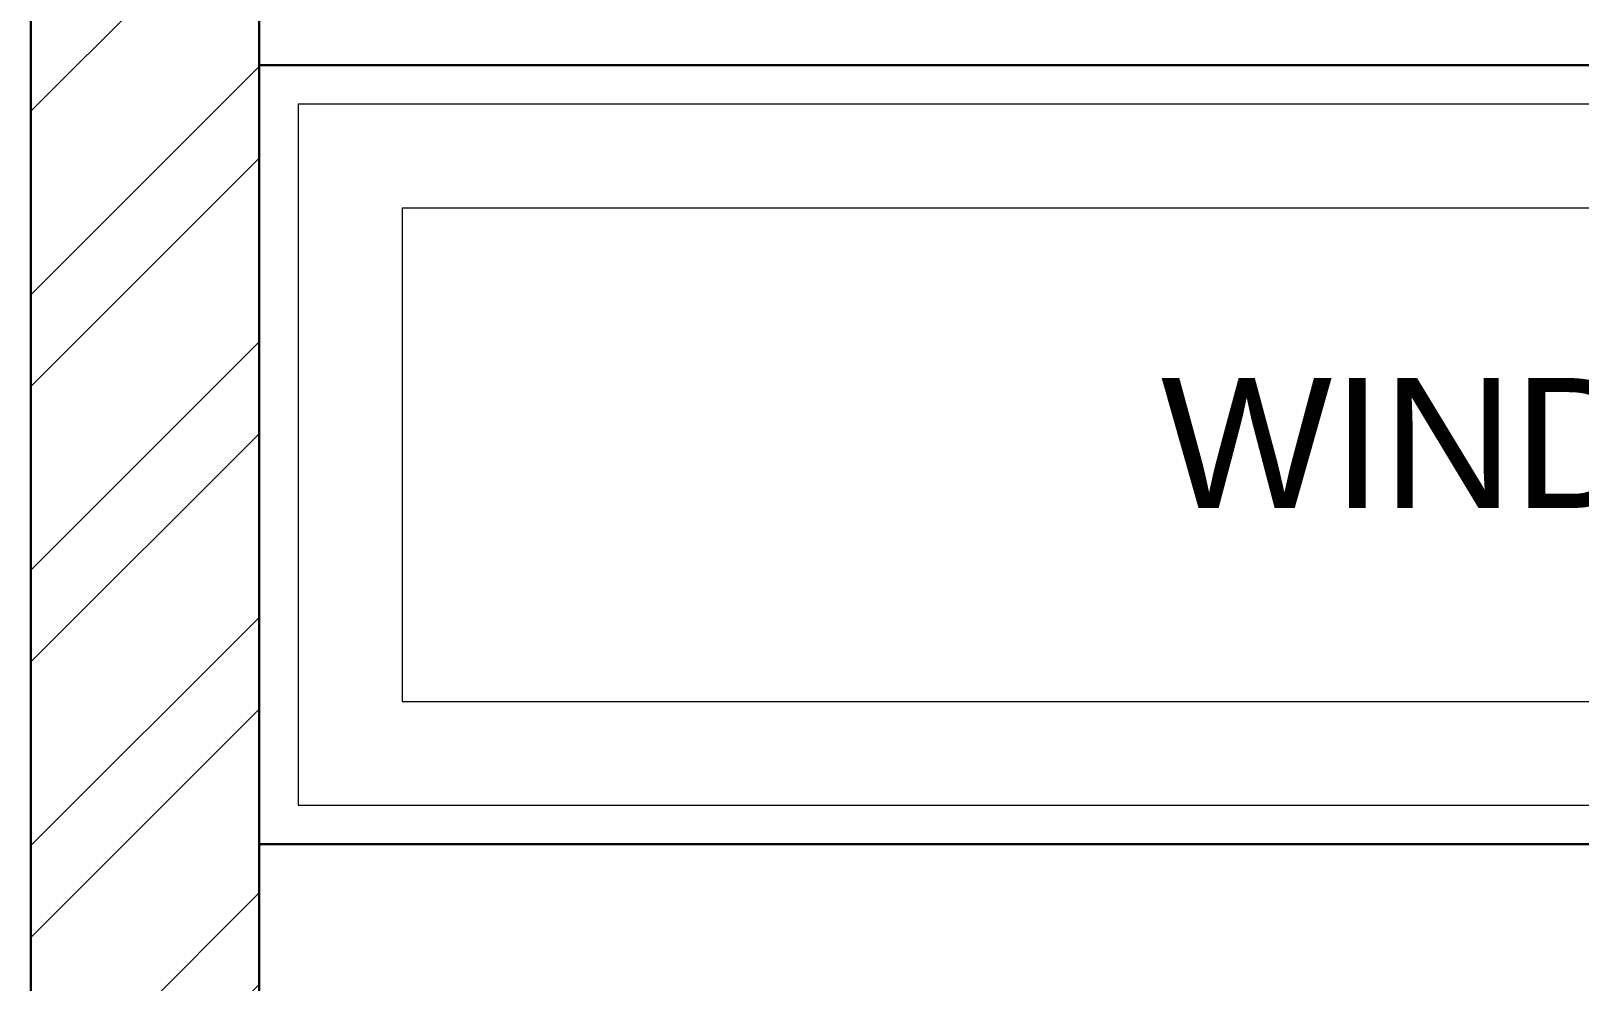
# Model space of a CAD drawing. Header units: millimetres. Extents: x 56222 to 3066687, y -650199 to -121287.
# Drawn here: x 137955.62 to 137985.41, y -183341.28 to -183322.99 of the extents above; entities that cross this region are included whole.
import ezdxf

# ---------------------------------------------------------------- set-up
doc = ezdxf.new("R2010")
doc.units = ezdxf.units.MM
doc.header["$MEASUREMENT"] = 0
for name, color, linetype, lineweight in [('DOOR-WINDOW', 5, 'Continuous', 0), ('ele.text', 183, 'Continuous', 5), ('wall', 7, 'Continuous', 30)]:
    doc.layers.add(name, color=color, linetype=linetype, lineweight=lineweight)
doc.layers.add('hatch', color=250, linetype='Continuous', lineweight=9, transparency=0.5)
doc.styles.get("Standard").update_dxf_attribs({"font": 'arial.ttf', "height": 6})

msp = doc.modelspace()

# ---------------------------------------------------------------- hatches: boundary and pattern name
at = {"layer": 'hatch', "ltscale": 10}
h = msp.add_hatch(dxfattribs=at)
h.set_pattern_fill('ANSI32', color=256, scale=10, angle=-1.272221872585407e-14, style=0)
h.set_pattern_definition([(44.99999999999999, (-3212815.925412027, 333560.5847085139), (-2.651650429449553, 2.651650429449554), []), (44.99999999999999, (-3212814.157645077, 333560.5847085139), (-2.651650429449553, 2.651650429449554), [])])
h.paths.add_polyline_path([(137960.0100513202, -183431.6481617391), (137955.6160173415, -183431.6481617391), (137955.6160173415, -183308.6481617391), (137960.0100513202, -183308.6481617391)])
h.paths.add_polyline_path([(138008.9896304425, -183326.6481617391), (138013.4896304429, -183326.6481617391), (138013.4896304429, -183431.6481617391), (138008.9896304425, -183431.6481617391)])

# ---------------------------------------------------------------- linework, layer by layer
at = {"layer": 'DOOR-WINDOW', "color": 5, "lineweight": 5}
msp.add_lwpolyline([(137962.7600513202, -183335.8981617392), (138006.2396304425, -183335.8981617392), (138006.2396304425, -183326.3981617392), (137962.7600513202, -183326.3981617392)], close=True, dxfattribs=at)
at = {"layer": 'wall', "lineweight": 30}
for p, q in [((137955.6160173415, -183308.6481617391), (137955.616017341, -183431.6481617391)), ((137960.0100513202, -183308.6481617391), (137960.0100513202, -183431.6481617391))]:
    msp.add_line(p, q, dxfattribs=at)
msp.add_lwpolyline([(137960.0100513202, -183338.6481617392), (138008.9896304425, -183338.6481617392), (138008.9896304425, -183323.6481617392), (137960.0100513202, -183323.6481617392)], close=True, dxfattribs=at)
at = {"layer": 'wall', "lineweight": 5}
msp.add_lwpolyline([(137960.7600513202, -183337.8981617392), (138008.2396304425, -183337.8981617392), (138008.2396304425, -183324.3981617392), (137960.7600513202, -183324.3981617392)], close=True, dxfattribs=at)

# ---------------------------------------------------------------- texts
at = {"layer": 'ele.text', "ltscale": 10, "insert": (138005.3965525053, -183329.6723795932, -82177963.29364395), "char_height": 2.5, "width": 40.74344881450816, "attachment_point": 3}
msp.add_mtext('\\A1;\\pxqc;WINDOW', dxfattribs=at)

doc.saveas('drawing.dxf')
